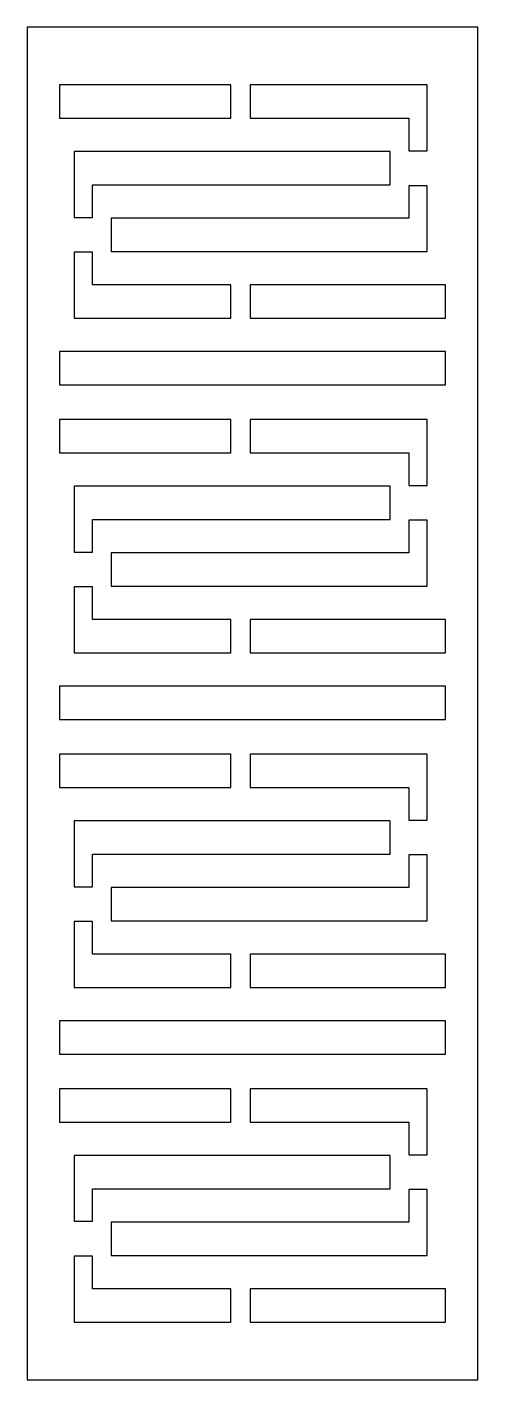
# Model space of a CAD drawing. Header units: centimetres. Extents: x -1.44 to 1.44, y -4.33 to 4.33.
import ezdxf

# ---------------------------------------------------------------- set-up
doc = ezdxf.new("R2010")
doc.units = ezdxf.units.CM
doc.header["$MEASUREMENT"] = 0
doc.layers.add('Layer 1', color=7, linetype='Continuous')

msp = doc.modelspace()

# ---------------------------------------------------------------- linework, layer by layer
at = {"layer": 'Layer 1', "color": 250}
for points, knots in [([(-1.44487, 4.33143), (-1.44487, 4.33143), (1.44487, 4.33143), (1.44487, 4.33143), (1.44487, 4.33143), (1.44487, 4.33143), (1.44487, -4.33143), (1.44487, -4.33143), (1.44487, -4.33143), (1.44487, -4.33143), (-1.44487, -4.33143), (-1.44487, -4.33143), (-1.44487, -4.33143), (-1.44487, -4.33143), (-1.44487, 4.33143), (-1.44487, 4.33143)], [0, 0, 0, 0, 0.2, 0.2, 0.2, 0.2, 0.4, 0.4, 0.4, 0.4, 0.6, 0.6, 0.6, 0.6, 1, 1, 1, 1]), ([(-1.23769, 3.96043), (-1.23769, 3.96043), (-0.13932, 3.96043), (-0.13932, 3.96043), (-0.13932, 3.96043), (-0.13932, 3.96043), (-0.13932, 3.74712), (-0.13932, 3.74712), (-0.13932, 3.74712), (-0.13932, 3.74712), (-1.23769, 3.74712), (-1.23769, 3.74712), (-1.23769, 3.74712), (-1.23769, 3.74712), (-1.23769, 3.96043), (-1.23769, 3.96043)], [0, 0, 0, 0, 0.2, 0.2, 0.2, 0.2, 0.4, 0.4, 0.4, 0.4, 0.6, 0.6, 0.6, 0.6, 1, 1, 1, 1]), ([(-0.01451, 3.96043), (-0.01451, 3.96043), (1.00125, 3.96043), (1.00125, 3.96043), (1.00125, 3.96043), (1.00125, 3.96043), (1.11947, 3.96043), (1.11947, 3.96043), (1.11947, 3.96043), (1.11947, 3.96043), (1.11947, 3.74712), (1.11947, 3.74712), (1.11947, 3.74712), (1.11947, 3.74712), (1.11947, 3.53851), (1.11947, 3.53851), (1.11947, 3.53851), (1.11947, 3.53851), (1.00125, 3.53851), (1.00125, 3.53851), (1.00125, 3.53851), (1.00125, 3.53851), (1.00125, 3.74712), (1.00125, 3.74712), (1.00125, 3.74712), (1.00125, 3.74712), (-0.01451, 3.74712), (-0.01451, 3.74712), (-0.01451, 3.74712), (-0.01451, 3.74712), (-0.01451, 3.96043), (-0.01451, 3.96043)], [0, 0, 0, 0, 0.1111111, 0.1111111, 0.1111111, 0.1111111, 0.2222222, 0.2222222, 0.2222222, 0.2222222, 0.3333333, 0.3333333, 0.3333333, 0.3333333, 0.4444444, 0.4444444, 0.4444444, 0.4444444, 0.5555556, 0.5555556, 0.5555556, 0.5555556, 0.6666667, 0.6666667, 0.6666667, 0.6666667, 0.7777778, 0.7777778, 0.7777778, 0.7777778, 1, 1, 1, 1]), ([(-1.14312, 3.11188), (-1.14312, 3.11188), (-1.14312, 3.32049), (-1.14312, 3.32049), (-1.14312, 3.32049), (-1.14312, 3.32049), (-1.14312, 3.5338), (-1.14312, 3.5338), (-1.14312, 3.5338), (-1.14312, 3.5338), (-1.02489, 3.5338), (-1.02489, 3.5338), (-1.02489, 3.5338), (-1.02489, 3.5338), (0.88303, 3.5338), (0.88303, 3.5338), (0.88303, 3.5338), (0.88303, 3.5338), (0.88303, 3.32049), (0.88303, 3.32049), (0.88303, 3.32049), (0.88303, 3.32049), (-1.02489, 3.32049), (-1.02489, 3.32049), (-1.02489, 3.32049), (-1.02489, 3.32049), (-1.02489, 3.11188), (-1.02489, 3.11188), (-1.02489, 3.11188), (-1.02489, 3.11188), (-1.14312, 3.11188), (-1.14312, 3.11188)], [0, 0, 0, 0, 0.1111111, 0.1111111, 0.1111111, 0.1111111, 0.2222222, 0.2222222, 0.2222222, 0.2222222, 0.3333333, 0.3333333, 0.3333333, 0.3333333, 0.4444444, 0.4444444, 0.4444444, 0.4444444, 0.5555556, 0.5555556, 0.5555556, 0.5555556, 0.6666667, 0.6666667, 0.6666667, 0.6666667, 0.7777778, 0.7777778, 0.7777778, 0.7777778, 1, 1, 1, 1]), ([(1.11947, 3.31578), (1.11947, 3.31578), (1.11947, 3.10717), (1.11947, 3.10717), (1.11947, 3.10717), (1.11947, 3.10717), (1.11947, 2.89386), (1.11947, 2.89386), (1.11947, 2.89386), (1.11947, 2.89386), (1.00125, 2.89386), (1.00125, 2.89386), (1.00125, 2.89386), (1.00125, 2.89386), (-0.90497, 2.89386), (-0.90497, 2.89386), (-0.90497, 2.89386), (-0.90497, 2.89386), (-0.90497, 3.10717), (-0.90497, 3.10717), (-0.90497, 3.10717), (-0.90497, 3.10717), (1.00125, 3.10717), (1.00125, 3.10717), (1.00125, 3.10717), (1.00125, 3.10717), (1.00125, 3.31578), (1.00125, 3.31578), (1.00125, 3.31578), (1.00125, 3.31578), (1.11947, 3.31578), (1.11947, 3.31578)], [0, 0, 0, 0, 0.1111111, 0.1111111, 0.1111111, 0.1111111, 0.2222222, 0.2222222, 0.2222222, 0.2222222, 0.3333333, 0.3333333, 0.3333333, 0.3333333, 0.4444444, 0.4444444, 0.4444444, 0.4444444, 0.5555556, 0.5555556, 0.5555556, 0.5555556, 0.6666667, 0.6666667, 0.6666667, 0.6666667, 0.7777778, 0.7777778, 0.7777778, 0.7777778, 1, 1, 1, 1]), ([(-0.13932, 2.46723), (-0.13932, 2.46723), (-1.02489, 2.46723), (-1.02489, 2.46723), (-1.02489, 2.46723), (-1.02489, 2.46723), (-1.14312, 2.46723), (-1.14312, 2.46723), (-1.14312, 2.46723), (-1.14312, 2.46723), (-1.14312, 2.68055), (-1.14312, 2.68055), (-1.14312, 2.68055), (-1.14312, 2.68055), (-1.14312, 2.88915), (-1.14312, 2.88915), (-1.14312, 2.88915), (-1.14312, 2.88915), (-1.02489, 2.88915), (-1.02489, 2.88915), (-1.02489, 2.88915), (-1.02489, 2.88915), (-1.02489, 2.68055), (-1.02489, 2.68055), (-1.02489, 2.68055), (-1.02489, 2.68055), (-0.13932, 2.68055), (-0.13932, 2.68055), (-0.13932, 2.68055), (-0.13932, 2.68055), (-0.13932, 2.46723), (-0.13932, 2.46723)], [0, 0, 0, 0, 0.1111111, 0.1111111, 0.1111111, 0.1111111, 0.2222222, 0.2222222, 0.2222222, 0.2222222, 0.3333333, 0.3333333, 0.3333333, 0.3333333, 0.4444444, 0.4444444, 0.4444444, 0.4444444, 0.5555556, 0.5555556, 0.5555556, 0.5555556, 0.6666667, 0.6666667, 0.6666667, 0.6666667, 0.7777778, 0.7777778, 0.7777778, 0.7777778, 1, 1, 1, 1]), ([(1.2377, 2.46723), (1.2377, 2.46723), (-0.01451, 2.46723), (-0.01451, 2.46723), (-0.01451, 2.46723), (-0.01451, 2.46723), (-0.01451, 2.68055), (-0.01451, 2.68055), (-0.01451, 2.68055), (-0.01451, 2.68055), (1.2377, 2.68055), (1.2377, 2.68055), (1.2377, 2.68055), (1.2377, 2.68055), (1.2377, 2.46723), (1.2377, 2.46723)], [0, 0, 0, 0, 0.2, 0.2, 0.2, 0.2, 0.4, 0.4, 0.4, 0.4, 0.6, 0.6, 0.6, 0.6, 1, 1, 1, 1]), ([(-1.2377, 2.25392), (-1.2377, 2.25392), (1.2377, 2.25392), (1.2377, 2.25392), (1.2377, 2.25392), (1.2377, 2.25392), (1.2377, 2.04061), (1.2377, 2.04061), (1.2377, 2.04061), (1.2377, 2.04061), (-1.2377, 2.04061), (-1.2377, 2.04061), (-1.2377, 2.04061), (-1.2377, 2.04061), (-1.2377, 2.25392), (-1.2377, 2.25392)], [0, 0, 0, 0, 0.2, 0.2, 0.2, 0.2, 0.4, 0.4, 0.4, 0.4, 0.6, 0.6, 0.6, 0.6, 1, 1, 1, 1]), ([(-1.23769, 1.81788), (-1.23769, 1.81788), (-0.13932, 1.81788), (-0.13932, 1.81788), (-0.13932, 1.81788), (-0.13932, 1.81788), (-0.13932, 1.60456), (-0.13932, 1.60456), (-0.13932, 1.60456), (-0.13932, 1.60456), (-1.23769, 1.60456), (-1.23769, 1.60456), (-1.23769, 1.60456), (-1.23769, 1.60456), (-1.23769, 1.81788), (-1.23769, 1.81788)], [0, 0, 0, 0, 0.2, 0.2, 0.2, 0.2, 0.4, 0.4, 0.4, 0.4, 0.6, 0.6, 0.6, 0.6, 1, 1, 1, 1]), ([(-0.01451, 1.81788), (-0.01451, 1.81788), (1.00125, 1.81788), (1.00125, 1.81788), (1.00125, 1.81788), (1.00125, 1.81788), (1.11947, 1.81788), (1.11947, 1.81788), (1.11947, 1.81788), (1.11947, 1.81788), (1.11947, 1.60456), (1.11947, 1.60456), (1.11947, 1.60456), (1.11947, 1.60456), (1.11947, 1.39596), (1.11947, 1.39596), (1.11947, 1.39596), (1.11947, 1.39596), (1.00125, 1.39596), (1.00125, 1.39596), (1.00125, 1.39596), (1.00125, 1.39596), (1.00125, 1.60456), (1.00125, 1.60456), (1.00125, 1.60456), (1.00125, 1.60456), (-0.01451, 1.60456), (-0.01451, 1.60456), (-0.01451, 1.60456), (-0.01451, 1.60456), (-0.01451, 1.81788), (-0.01451, 1.81788)], [0, 0, 0, 0, 0.1111111, 0.1111111, 0.1111111, 0.1111111, 0.2222222, 0.2222222, 0.2222222, 0.2222222, 0.3333333, 0.3333333, 0.3333333, 0.3333333, 0.4444444, 0.4444444, 0.4444444, 0.4444444, 0.5555556, 0.5555556, 0.5555556, 0.5555556, 0.6666667, 0.6666667, 0.6666667, 0.6666667, 0.7777778, 0.7777778, 0.7777778, 0.7777778, 1, 1, 1, 1]), ([(-1.14312, 0.96933), (-1.14312, 0.96933), (-1.14312, 1.17794), (-1.14312, 1.17794), (-1.14312, 1.17794), (-1.14312, 1.17794), (-1.14312, 1.39125), (-1.14312, 1.39125), (-1.14312, 1.39125), (-1.14312, 1.39125), (-1.02489, 1.39125), (-1.02489, 1.39125), (-1.02489, 1.39125), (-1.02489, 1.39125), (0.88303, 1.39125), (0.88303, 1.39125), (0.88303, 1.39125), (0.88303, 1.39125), (0.88303, 1.17794), (0.88303, 1.17794), (0.88303, 1.17794), (0.88303, 1.17794), (-1.02489, 1.17794), (-1.02489, 1.17794), (-1.02489, 1.17794), (-1.02489, 1.17794), (-1.02489, 0.96933), (-1.02489, 0.96933), (-1.02489, 0.96933), (-1.02489, 0.96933), (-1.14312, 0.96933), (-1.14312, 0.96933)], [0, 0, 0, 0, 0.1111111, 0.1111111, 0.1111111, 0.1111111, 0.2222222, 0.2222222, 0.2222222, 0.2222222, 0.3333333, 0.3333333, 0.3333333, 0.3333333, 0.4444444, 0.4444444, 0.4444444, 0.4444444, 0.5555556, 0.5555556, 0.5555556, 0.5555556, 0.6666667, 0.6666667, 0.6666667, 0.6666667, 0.7777778, 0.7777778, 0.7777778, 0.7777778, 1, 1, 1, 1]), ([(1.11947, 1.17323), (1.11947, 1.17323), (1.11947, 0.96462), (1.11947, 0.96462), (1.11947, 0.96462), (1.11947, 0.96462), (1.11947, 0.75131), (1.11947, 0.75131), (1.11947, 0.75131), (1.11947, 0.75131), (1.00125, 0.75131), (1.00125, 0.75131), (1.00125, 0.75131), (1.00125, 0.75131), (-0.90497, 0.75131), (-0.90497, 0.75131), (-0.90497, 0.75131), (-0.90497, 0.75131), (-0.90497, 0.96462), (-0.90497, 0.96462), (-0.90497, 0.96462), (-0.90497, 0.96462), (1.00125, 0.96462), (1.00125, 0.96462), (1.00125, 0.96462), (1.00125, 0.96462), (1.00125, 1.17323), (1.00125, 1.17323), (1.00125, 1.17323), (1.00125, 1.17323), (1.11947, 1.17323), (1.11947, 1.17323)], [0, 0, 0, 0, 0.1111111, 0.1111111, 0.1111111, 0.1111111, 0.2222222, 0.2222222, 0.2222222, 0.2222222, 0.3333333, 0.3333333, 0.3333333, 0.3333333, 0.4444444, 0.4444444, 0.4444444, 0.4444444, 0.5555556, 0.5555556, 0.5555556, 0.5555556, 0.6666667, 0.6666667, 0.6666667, 0.6666667, 0.7777778, 0.7777778, 0.7777778, 0.7777778, 1, 1, 1, 1]), ([(-0.13932, 0.32468), (-0.13932, 0.32468), (-1.02489, 0.32468), (-1.02489, 0.32468), (-1.02489, 0.32468), (-1.02489, 0.32468), (-1.14312, 0.32468), (-1.14312, 0.32468), (-1.14312, 0.32468), (-1.14312, 0.32468), (-1.14312, 0.53799), (-1.14312, 0.53799), (-1.14312, 0.53799), (-1.14312, 0.53799), (-1.14312, 0.7466), (-1.14312, 0.7466), (-1.14312, 0.7466), (-1.14312, 0.7466), (-1.02489, 0.7466), (-1.02489, 0.7466), (-1.02489, 0.7466), (-1.02489, 0.7466), (-1.02489, 0.53799), (-1.02489, 0.53799), (-1.02489, 0.53799), (-1.02489, 0.53799), (-0.13932, 0.53799), (-0.13932, 0.53799), (-0.13932, 0.53799), (-0.13932, 0.53799), (-0.13932, 0.32468), (-0.13932, 0.32468)], [0, 0, 0, 0, 0.1111111, 0.1111111, 0.1111111, 0.1111111, 0.2222222, 0.2222222, 0.2222222, 0.2222222, 0.3333333, 0.3333333, 0.3333333, 0.3333333, 0.4444444, 0.4444444, 0.4444444, 0.4444444, 0.5555556, 0.5555556, 0.5555556, 0.5555556, 0.6666667, 0.6666667, 0.6666667, 0.6666667, 0.7777778, 0.7777778, 0.7777778, 0.7777778, 1, 1, 1, 1]), ([(1.2377, 0.32468), (1.2377, 0.32468), (-0.01451, 0.32468), (-0.01451, 0.32468), (-0.01451, 0.32468), (-0.01451, 0.32468), (-0.01451, 0.53799), (-0.01451, 0.53799), (-0.01451, 0.53799), (-0.01451, 0.53799), (1.2377, 0.53799), (1.2377, 0.53799), (1.2377, 0.53799), (1.2377, 0.53799), (1.2377, 0.32468), (1.2377, 0.32468)], [0, 0, 0, 0, 0.2, 0.2, 0.2, 0.2, 0.4, 0.4, 0.4, 0.4, 0.6, 0.6, 0.6, 0.6, 1, 1, 1, 1]), ([(-1.2377, 0.11137), (-1.2377, 0.11137), (1.2377, 0.11137), (1.2377, 0.11137), (1.2377, 0.11137), (1.2377, 0.11137), (1.2377, -0.10195), (1.2377, -0.10195), (1.2377, -0.10195), (1.2377, -0.10195), (-1.2377, -0.10195), (-1.2377, -0.10195), (-1.2377, -0.10195), (-1.2377, -0.10195), (-1.2377, 0.11137), (-1.2377, 0.11137)], [0, 0, 0, 0, 0.2, 0.2, 0.2, 0.2, 0.4, 0.4, 0.4, 0.4, 0.6, 0.6, 0.6, 0.6, 1, 1, 1, 1]), ([(-1.23769, -0.32468), (-1.23769, -0.32468), (-0.13932, -0.32468), (-0.13932, -0.32468), (-0.13932, -0.32468), (-0.13932, -0.32468), (-0.13932, -0.53799), (-0.13932, -0.53799), (-0.13932, -0.53799), (-0.13932, -0.53799), (-1.23769, -0.53799), (-1.23769, -0.53799), (-1.23769, -0.53799), (-1.23769, -0.53799), (-1.23769, -0.32468), (-1.23769, -0.32468)], [0, 0, 0, 0, 0.2, 0.2, 0.2, 0.2, 0.4, 0.4, 0.4, 0.4, 0.6, 0.6, 0.6, 0.6, 1, 1, 1, 1]), ([(-0.01451, -0.32468), (-0.01451, -0.32468), (1.00125, -0.32468), (1.00125, -0.32468), (1.00125, -0.32468), (1.00125, -0.32468), (1.11947, -0.32468), (1.11947, -0.32468), (1.11947, -0.32468), (1.11947, -0.32468), (1.11947, -0.53799), (1.11947, -0.53799), (1.11947, -0.53799), (1.11947, -0.53799), (1.11947, -0.7466), (1.11947, -0.7466), (1.11947, -0.7466), (1.11947, -0.7466), (1.00125, -0.7466), (1.00125, -0.7466), (1.00125, -0.7466), (1.00125, -0.7466), (1.00125, -0.53799), (1.00125, -0.53799), (1.00125, -0.53799), (1.00125, -0.53799), (-0.01451, -0.53799), (-0.01451, -0.53799), (-0.01451, -0.53799), (-0.01451, -0.53799), (-0.01451, -0.32468), (-0.01451, -0.32468)], [0, 0, 0, 0, 0.1111111, 0.1111111, 0.1111111, 0.1111111, 0.2222222, 0.2222222, 0.2222222, 0.2222222, 0.3333333, 0.3333333, 0.3333333, 0.3333333, 0.4444444, 0.4444444, 0.4444444, 0.4444444, 0.5555556, 0.5555556, 0.5555556, 0.5555556, 0.6666667, 0.6666667, 0.6666667, 0.6666667, 0.7777778, 0.7777778, 0.7777778, 0.7777778, 1, 1, 1, 1]), ([(-1.14312, -1.17322), (-1.14312, -1.17322), (-1.14312, -0.96462), (-1.14312, -0.96462), (-1.14312, -0.96462), (-1.14312, -0.96462), (-1.14312, -0.7513), (-1.14312, -0.7513), (-1.14312, -0.7513), (-1.14312, -0.7513), (-1.02489, -0.7513), (-1.02489, -0.7513), (-1.02489, -0.7513), (-1.02489, -0.7513), (0.88303, -0.7513), (0.88303, -0.7513), (0.88303, -0.7513), (0.88303, -0.7513), (0.88303, -0.96462), (0.88303, -0.96462), (0.88303, -0.96462), (0.88303, -0.96462), (-1.02489, -0.96462), (-1.02489, -0.96462), (-1.02489, -0.96462), (-1.02489, -0.96462), (-1.02489, -1.17322), (-1.02489, -1.17322), (-1.02489, -1.17322), (-1.02489, -1.17322), (-1.14312, -1.17322), (-1.14312, -1.17322)], [0, 0, 0, 0, 0.1111111, 0.1111111, 0.1111111, 0.1111111, 0.2222222, 0.2222222, 0.2222222, 0.2222222, 0.3333333, 0.3333333, 0.3333333, 0.3333333, 0.4444444, 0.4444444, 0.4444444, 0.4444444, 0.5555556, 0.5555556, 0.5555556, 0.5555556, 0.6666667, 0.6666667, 0.6666667, 0.6666667, 0.7777778, 0.7777778, 0.7777778, 0.7777778, 1, 1, 1, 1]), ([(1.11947, -0.96933), (1.11947, -0.96933), (1.11947, -1.17793), (1.11947, -1.17793), (1.11947, -1.17793), (1.11947, -1.17793), (1.11947, -1.39125), (1.11947, -1.39125), (1.11947, -1.39125), (1.11947, -1.39125), (1.00125, -1.39125), (1.00125, -1.39125), (1.00125, -1.39125), (1.00125, -1.39125), (-0.90497, -1.39125), (-0.90497, -1.39125), (-0.90497, -1.39125), (-0.90497, -1.39125), (-0.90497, -1.17793), (-0.90497, -1.17793), (-0.90497, -1.17793), (-0.90497, -1.17793), (1.00125, -1.17793), (1.00125, -1.17793), (1.00125, -1.17793), (1.00125, -1.17793), (1.00125, -0.96933), (1.00125, -0.96933), (1.00125, -0.96933), (1.00125, -0.96933), (1.11947, -0.96933), (1.11947, -0.96933)], [0, 0, 0, 0, 0.1111111, 0.1111111, 0.1111111, 0.1111111, 0.2222222, 0.2222222, 0.2222222, 0.2222222, 0.3333333, 0.3333333, 0.3333333, 0.3333333, 0.4444444, 0.4444444, 0.4444444, 0.4444444, 0.5555556, 0.5555556, 0.5555556, 0.5555556, 0.6666667, 0.6666667, 0.6666667, 0.6666667, 0.7777778, 0.7777778, 0.7777778, 0.7777778, 1, 1, 1, 1]), ([(-0.13932, -1.81787), (-0.13932, -1.81787), (-1.02489, -1.81787), (-1.02489, -1.81787), (-1.02489, -1.81787), (-1.02489, -1.81787), (-1.14312, -1.81787), (-1.14312, -1.81787), (-1.14312, -1.81787), (-1.14312, -1.81787), (-1.14312, -1.60456), (-1.14312, -1.60456), (-1.14312, -1.60456), (-1.14312, -1.60456), (-1.14312, -1.39595), (-1.14312, -1.39595), (-1.14312, -1.39595), (-1.14312, -1.39595), (-1.02489, -1.39595), (-1.02489, -1.39595), (-1.02489, -1.39595), (-1.02489, -1.39595), (-1.02489, -1.60456), (-1.02489, -1.60456), (-1.02489, -1.60456), (-1.02489, -1.60456), (-0.13932, -1.60456), (-0.13932, -1.60456), (-0.13932, -1.60456), (-0.13932, -1.60456), (-0.13932, -1.81787), (-0.13932, -1.81787)], [0, 0, 0, 0, 0.1111111, 0.1111111, 0.1111111, 0.1111111, 0.2222222, 0.2222222, 0.2222222, 0.2222222, 0.3333333, 0.3333333, 0.3333333, 0.3333333, 0.4444444, 0.4444444, 0.4444444, 0.4444444, 0.5555556, 0.5555556, 0.5555556, 0.5555556, 0.6666667, 0.6666667, 0.6666667, 0.6666667, 0.7777778, 0.7777778, 0.7777778, 0.7777778, 1, 1, 1, 1]), ([(1.2377, -1.81787), (1.2377, -1.81787), (-0.01451, -1.81787), (-0.01451, -1.81787), (-0.01451, -1.81787), (-0.01451, -1.81787), (-0.01451, -1.60456), (-0.01451, -1.60456), (-0.01451, -1.60456), (-0.01451, -1.60456), (1.2377, -1.60456), (1.2377, -1.60456), (1.2377, -1.60456), (1.2377, -1.60456), (1.2377, -1.81787), (1.2377, -1.81787)], [0, 0, 0, 0, 0.2, 0.2, 0.2, 0.2, 0.4, 0.4, 0.4, 0.4, 0.6, 0.6, 0.6, 0.6, 1, 1, 1, 1]), ([(-1.2377, -2.03118), (-1.2377, -2.03118), (1.2377, -2.03118), (1.2377, -2.03118), (1.2377, -2.03118), (1.2377, -2.03118), (1.2377, -2.2445), (1.2377, -2.2445), (1.2377, -2.2445), (1.2377, -2.2445), (-1.2377, -2.2445), (-1.2377, -2.2445), (-1.2377, -2.2445), (-1.2377, -2.2445), (-1.2377, -2.03118), (-1.2377, -2.03118)], [0, 0, 0, 0, 0.2, 0.2, 0.2, 0.2, 0.4, 0.4, 0.4, 0.4, 0.6, 0.6, 0.6, 0.6, 1, 1, 1, 1]), ([(-1.23769, -2.46723), (-1.23769, -2.46723), (-0.13932, -2.46723), (-0.13932, -2.46723), (-0.13932, -2.46723), (-0.13932, -2.46723), (-0.13932, -2.68054), (-0.13932, -2.68054), (-0.13932, -2.68054), (-0.13932, -2.68054), (-1.23769, -2.68054), (-1.23769, -2.68054), (-1.23769, -2.68054), (-1.23769, -2.68054), (-1.23769, -2.46723), (-1.23769, -2.46723)], [0, 0, 0, 0, 0.2, 0.2, 0.2, 0.2, 0.4, 0.4, 0.4, 0.4, 0.6, 0.6, 0.6, 0.6, 1, 1, 1, 1]), ([(-0.01451, -2.46723), (-0.01451, -2.46723), (1.00125, -2.46723), (1.00125, -2.46723), (1.00125, -2.46723), (1.00125, -2.46723), (1.11947, -2.46723), (1.11947, -2.46723), (1.11947, -2.46723), (1.11947, -2.46723), (1.11947, -2.68054), (1.11947, -2.68054), (1.11947, -2.68054), (1.11947, -2.68054), (1.11947, -2.88915), (1.11947, -2.88915), (1.11947, -2.88915), (1.11947, -2.88915), (1.00125, -2.88915), (1.00125, -2.88915), (1.00125, -2.88915), (1.00125, -2.88915), (1.00125, -2.68054), (1.00125, -2.68054), (1.00125, -2.68054), (1.00125, -2.68054), (-0.01451, -2.68054), (-0.01451, -2.68054), (-0.01451, -2.68054), (-0.01451, -2.68054), (-0.01451, -2.46723), (-0.01451, -2.46723)], [0, 0, 0, 0, 0.1111111, 0.1111111, 0.1111111, 0.1111111, 0.2222222, 0.2222222, 0.2222222, 0.2222222, 0.3333333, 0.3333333, 0.3333333, 0.3333333, 0.4444444, 0.4444444, 0.4444444, 0.4444444, 0.5555556, 0.5555556, 0.5555556, 0.5555556, 0.6666667, 0.6666667, 0.6666667, 0.6666667, 0.7777778, 0.7777778, 0.7777778, 0.7777778, 1, 1, 1, 1]), ([(-1.14312, -3.31578), (-1.14312, -3.31578), (-1.14312, -3.10717), (-1.14312, -3.10717), (-1.14312, -3.10717), (-1.14312, -3.10717), (-1.14312, -2.89386), (-1.14312, -2.89386), (-1.14312, -2.89386), (-1.14312, -2.89386), (-1.02489, -2.89386), (-1.02489, -2.89386), (-1.02489, -2.89386), (-1.02489, -2.89386), (0.88303, -2.89386), (0.88303, -2.89386), (0.88303, -2.89386), (0.88303, -2.89386), (0.88303, -3.10717), (0.88303, -3.10717), (0.88303, -3.10717), (0.88303, -3.10717), (-1.02489, -3.10717), (-1.02489, -3.10717), (-1.02489, -3.10717), (-1.02489, -3.10717), (-1.02489, -3.31578), (-1.02489, -3.31578), (-1.02489, -3.31578), (-1.02489, -3.31578), (-1.14312, -3.31578), (-1.14312, -3.31578)], [0, 0, 0, 0, 0.1111111, 0.1111111, 0.1111111, 0.1111111, 0.2222222, 0.2222222, 0.2222222, 0.2222222, 0.3333333, 0.3333333, 0.3333333, 0.3333333, 0.4444444, 0.4444444, 0.4444444, 0.4444444, 0.5555556, 0.5555556, 0.5555556, 0.5555556, 0.6666667, 0.6666667, 0.6666667, 0.6666667, 0.7777778, 0.7777778, 0.7777778, 0.7777778, 1, 1, 1, 1]), ([(1.11947, -3.11188), (1.11947, -3.11188), (1.11947, -3.32048), (1.11947, -3.32048), (1.11947, -3.32048), (1.11947, -3.32048), (1.11947, -3.5338), (1.11947, -3.5338), (1.11947, -3.5338), (1.11947, -3.5338), (1.00125, -3.5338), (1.00125, -3.5338), (1.00125, -3.5338), (1.00125, -3.5338), (-0.90497, -3.5338), (-0.90497, -3.5338), (-0.90497, -3.5338), (-0.90497, -3.5338), (-0.90497, -3.32048), (-0.90497, -3.32048), (-0.90497, -3.32048), (-0.90497, -3.32048), (1.00125, -3.32048), (1.00125, -3.32048), (1.00125, -3.32048), (1.00125, -3.32048), (1.00125, -3.11188), (1.00125, -3.11188), (1.00125, -3.11188), (1.00125, -3.11188), (1.11947, -3.11188), (1.11947, -3.11188)], [0, 0, 0, 0, 0.1111111, 0.1111111, 0.1111111, 0.1111111, 0.2222222, 0.2222222, 0.2222222, 0.2222222, 0.3333333, 0.3333333, 0.3333333, 0.3333333, 0.4444444, 0.4444444, 0.4444444, 0.4444444, 0.5555556, 0.5555556, 0.5555556, 0.5555556, 0.6666667, 0.6666667, 0.6666667, 0.6666667, 0.7777778, 0.7777778, 0.7777778, 0.7777778, 1, 1, 1, 1]), ([(-0.13932, -3.96043), (-0.13932, -3.96043), (-1.02489, -3.96043), (-1.02489, -3.96043), (-1.02489, -3.96043), (-1.02489, -3.96043), (-1.14312, -3.96043), (-1.14312, -3.96043), (-1.14312, -3.96043), (-1.14312, -3.96043), (-1.14312, -3.74711), (-1.14312, -3.74711), (-1.14312, -3.74711), (-1.14312, -3.74711), (-1.14312, -3.53851), (-1.14312, -3.53851), (-1.14312, -3.53851), (-1.14312, -3.53851), (-1.02489, -3.53851), (-1.02489, -3.53851), (-1.02489, -3.53851), (-1.02489, -3.53851), (-1.02489, -3.74711), (-1.02489, -3.74711), (-1.02489, -3.74711), (-1.02489, -3.74711), (-0.13932, -3.74711), (-0.13932, -3.74711), (-0.13932, -3.74711), (-0.13932, -3.74711), (-0.13932, -3.96043), (-0.13932, -3.96043)], [0, 0, 0, 0, 0.1111111, 0.1111111, 0.1111111, 0.1111111, 0.2222222, 0.2222222, 0.2222222, 0.2222222, 0.3333333, 0.3333333, 0.3333333, 0.3333333, 0.4444444, 0.4444444, 0.4444444, 0.4444444, 0.5555556, 0.5555556, 0.5555556, 0.5555556, 0.6666667, 0.6666667, 0.6666667, 0.6666667, 0.7777778, 0.7777778, 0.7777778, 0.7777778, 1, 1, 1, 1]), ([(1.2377, -3.96043), (1.2377, -3.96043), (-0.01451, -3.96043), (-0.01451, -3.96043), (-0.01451, -3.96043), (-0.01451, -3.96043), (-0.01451, -3.74711), (-0.01451, -3.74711), (-0.01451, -3.74711), (-0.01451, -3.74711), (1.2377, -3.74711), (1.2377, -3.74711), (1.2377, -3.74711), (1.2377, -3.74711), (1.2377, -3.96043), (1.2377, -3.96043)], [0, 0, 0, 0, 0.2, 0.2, 0.2, 0.2, 0.4, 0.4, 0.4, 0.4, 0.6, 0.6, 0.6, 0.6, 1, 1, 1, 1])]:
    msp.add_open_spline(points, degree=3, knots=knots, dxfattribs=at)

doc.saveas('drawing.dxf')
